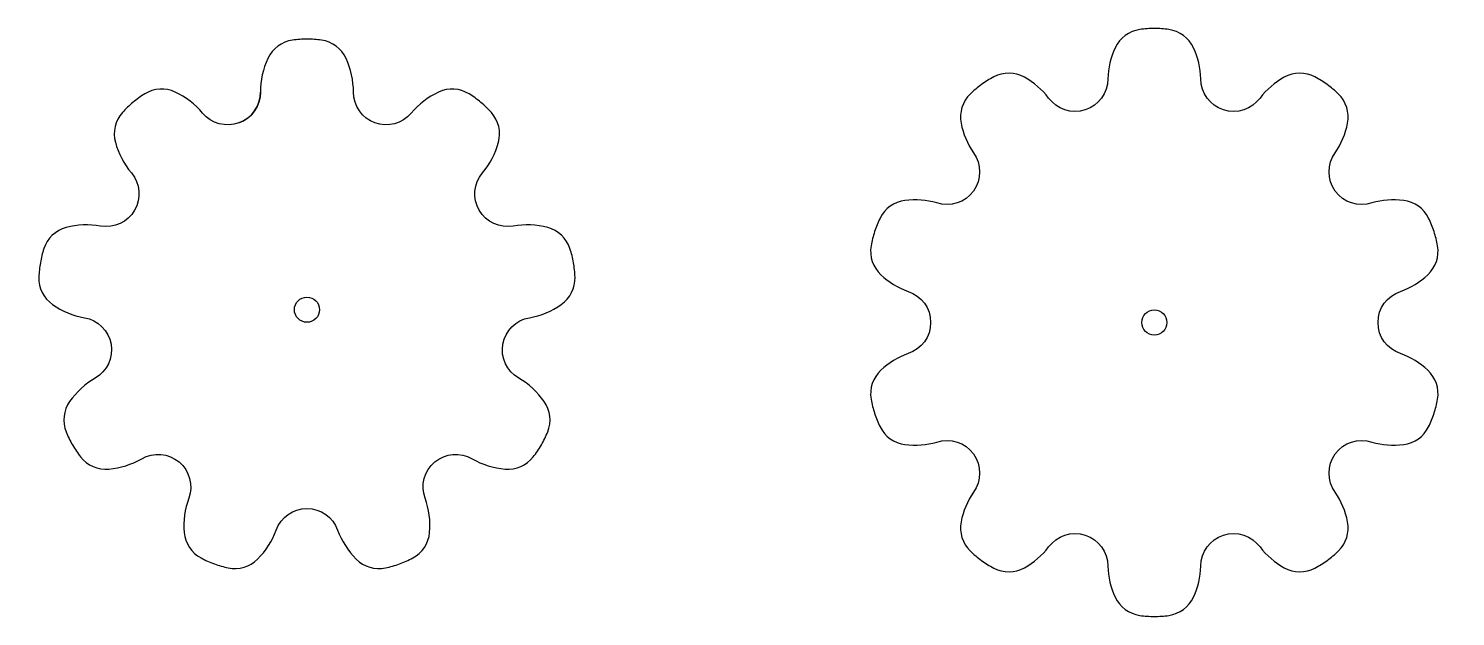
# Model space of a CAD drawing. Header units: millimetres. Extents: x 2873 to 5074, y 810 to 2217.
# Drawn here: x 4507 to 5074, y 810 to 1044 of the extents above; entities outside this region: 4.
import ezdxf

# ---------------------------------------------------------------- set-up
doc = ezdxf.new("R2010")
doc.units = ezdxf.units.MM

# ---------------------------------------------------------------- blocks, each defined once
blk = doc.blocks.new('*U6')
blk.add_lwpolyline([(27.05, -16.65, -0.315314), (18.5, -4.43, 0.109221), (15.53, 8.99, 0.254029), (5.76, 16.24, 0.035171), (0, 16.65, 0.035171), (-5.76, 16.24, 0.254029), (-15.53, 8.99, 0.109221), (-18.5, -4.43, -0.315314), (-27.05, -16.65)], format="xyb")
blk = doc.blocks.new('*U7')
at = {"color": 0, "linetype": 'ByBlock', "lineweight": -2, "transparency": 16777216}
blk.add_blockref('*U6', (4617.72, 1022.77), dxfattribs=at)
for p, rotation in [((4559.24, 1001.48), 40.00000000000004), ((4676.19, 1001.48), 320.0000000000001), ((4528.12, 947.59), 80.00000000000001), ((4707.31, 947.59), 280), ((4538.93, 886.3), 120), ((4696.5, 886.3), 240), ((4586.6, 846.3), 160.0000000000001), ((4648.83, 846.3), 200)]:
    blk.add_blockref('*U6', p, dxfattribs=dict(at, rotation=rotation))
blk = doc.blocks.new('*U11')
blk.add_lwpolyline([(27.48, -16.19, -0.32492), (18.5, -3.82, 0.100585), (15.55, 8.52, 0.254029), (5.77, 15.78, 0.035171), (0, 16.19, 0.035171), (-5.77, 15.78, 0.254029), (-15.55, 8.52, 0.100585), (-18.5, -3.82, -0.32492), (-27.48, -16.19)], format="xyb")
blk = doc.blocks.new('*U12')
at = {"color": 0, "linetype": 'ByBlock', "lineweight": -2, "transparency": 16777216}
blk.add_blockref('*U11', (4954.63, 972.73), dxfattribs=at)
for p, rotation in [((4895.39, 953.48), 35.99999999999999), ((5013.86, 953.48), 324.0000000000001), ((4858.79, 903.1), 72), ((5050.46, 903.1), 288), ((4858.79, 840.82), 108), ((5050.46, 840.82), 252), ((4895.39, 790.43), 144), ((5013.86, 790.43), 216), ((4954.63, 771.19), 180)]:
    blk.add_blockref('*U11', p, dxfattribs=dict(at, rotation=rotation))
blk = doc.blocks.new('*U1')
blk.add_lwpolyline([(-27, -52), (-27, -27), (27, 27), (27, 52)])
blk = doc.blocks.new('*U2')
at = {"color": 0, "linetype": 'ByBlock', "lineweight": -2, "transparency": 16777216}
for p in [(0, 948), (0, 869), (0, 790), (0, 711), (0, 632), (0, 553), (0, 474), (0, 395), (0, 316), (0, 237), (0, 158), (0, 79), (0, 0)]:
    blk.add_blockref('*U1', p, dxfattribs=at)

msp = doc.modelspace()

# ---------------------------------------------------------------- linework, layer by layer
for p, q in [((2927.11, 1189.89), (2927.11, 1243.89)), ((2873.11, 1189.89), (2927.11, 1189.89))]:
    msp.add_line(p, q)
msp.add_lwpolyline([(3050.8, 1182.5), (3050.8, 1207.5), (3125.8, 1281.5), (3125.8, 1306.5)])
for centre in [(4617.72, 931.79), (4954.63, 926.69)]:
    msp.add_circle(centre, 5)
msp.add_arc((4586.22, 1018.34), 13, 290, 0.0032)

# ---------------------------------------------------------------- block references
for name, p in [('*U2', (2900.11, 1216.89)), ('*U7', (0, 0)), ('*U12', (0, 54.74))]:
    msp.add_blockref(name, p)

doc.saveas('drawing.dxf')
